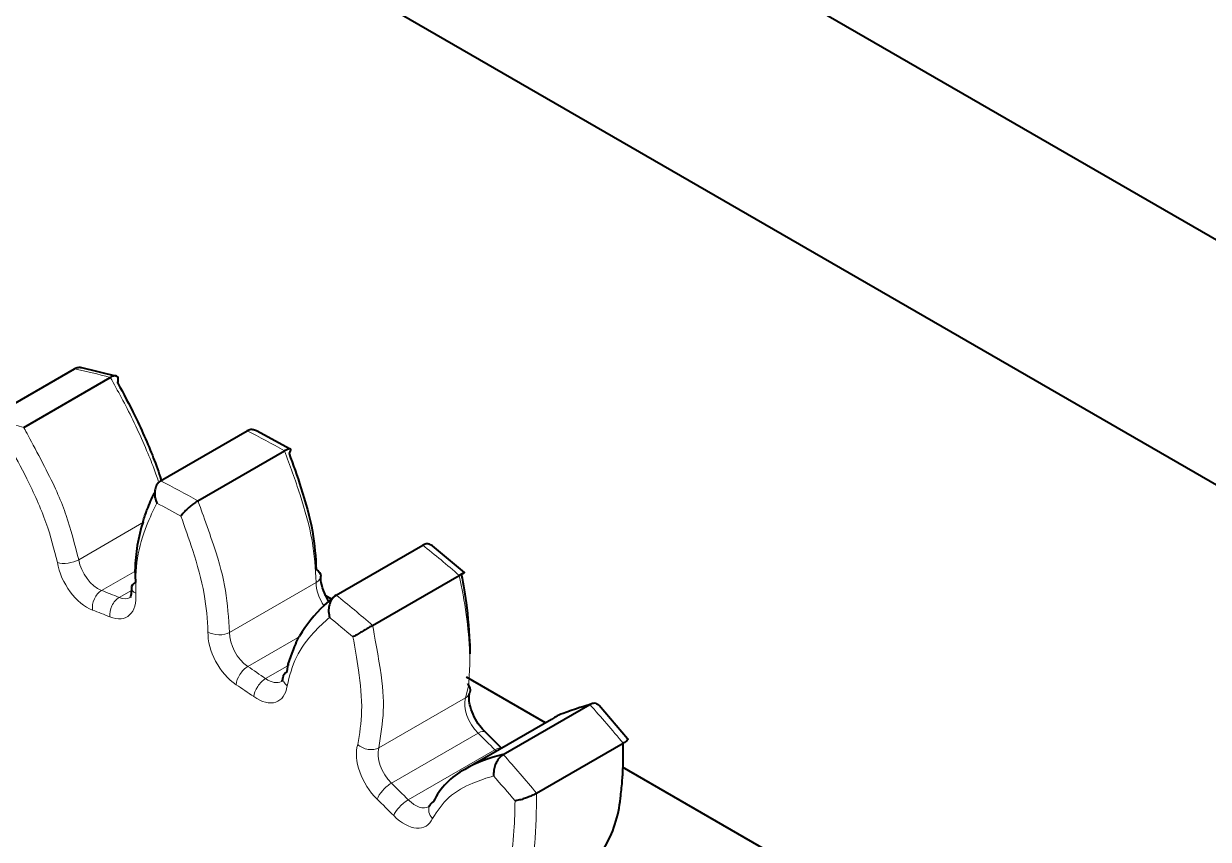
# Model space of a CAD drawing. Header units: inches. Extents: x 0 to 11, y 0 to 8.5.
# Drawn here: x 7.1905 to 7.4484, y 6.3071 to 6.4847 of the extents above; entities that cross this region are included whole.
import ezdxf

# ---------------------------------------------------------------- set-up
doc = ezdxf.new("R2010")
doc.units = ezdxf.units.IN
doc.header["$LTSCALE"] = 0.5
doc.header["$MEASUREMENT"] = 0
doc.layers.add('TANGENT_LINES', color=7, linetype='Continuous', lineweight=15)
doc.layers.add('Visible', color=7, linetype='Continuous', lineweight=40)

msp = doc.modelspace()

# ---------------------------------------------------------------- linework, layer by layer
at = {"layer": 'TANGENT_LINES'}
for p, q in [((7.216587683999748, 6.376126117027582), (7.202464797780556, 6.367972264967177)), ((7.207408246356282, 6.361270728287614), (7.215015081584434, 6.365662536600418)), ((7.254169214289487, 6.363044497400998), (7.235313033457845, 6.352157876455451)), ((7.213915606944238, 6.361302137530123), (7.211258572321321, 6.359768097894145)), ((7.239272545588952, 6.344725717694506), (7.2505988432719, 6.351264958630495)), ((7.248324973451902, 6.345058755334764), (7.243157050889225, 6.342075053888638)), ((7.286664001510836, 6.337902415662167), (7.287356575356437, 6.340754892920384)), ((7.286664001510836, 6.337902415662167), (7.267807820679195, 6.32701579471662)), ((7.270534605656419, 6.319320003742811), (7.28939078648806, 6.330206624688357)), ((7.29306539336934, 6.326574478425472), (7.274209212537699, 6.315687857479926))]:
    msp.add_line(p, q, dxfattribs=at)
msp.add_arc((7.187028679691146, 6.342655670230131), 0.1006788875085992, 2.755001986902014, 12.5637560055646, dxfattribs=at)
for centre, major_axis, ratio, start_param, end_param in [((7.248544070757598, 6.21459396001091), (0.1079999990067959, -0.1870614877908653), 0.5773502727292964, 2.615834065758973, 2.669139410527728), ((7.248544070757598, 6.21459396001091), (0.1079999990067959, -0.1870614877908653), 0.5773502727292964, 2.36450665347179, 2.417811998240539), ((7.227330867322001, 6.202346511447169), (0.1063333323554564, -0.184174736436068), 0.5773502727292964, 2.373708361065249, 2.408610290647076), ((7.248544070757598, 6.21459396001091), (0.1079999990067959, -0.1870614877908653), 0.5773502727292964, 2.113179241184607, 2.166484585953361), ((7.206657971341293, 6.366576732122046), (0.003030782360447963, -0.005249469099347232), 0.5773502727292957, 10.41887014974045, 11.95692435194029), ((7.207820832348313, 6.358352887746462), (0.00116234288272025, 0.003124111095031785), 0.6694987070762553, 0.6805158609907143, 2.251312187785981), ((7.217239112890562, 6.36207395973896), (-0.003319115296063764, -0.0003075463583700335), 0.5088453260950866, 12.5490223104026, 13.30148020023593), ((7.211599855980666, 6.35687808384176), (0.001260217783411208, 0.003085929722058696), 0.6548631008844674, 0.7013900292685933, 2.272186356063576), ((7.210637958418822, 6.365023500109324), (0.003030782360447963, -0.005249469099347232), 0.5773502727292957, 11.92627763359816, 12.5541874773039), ((7.227330867321999, 6.202346511447183), (0.0883333325209826, -0.1529978218042435), 0.5773502727292962, 2.501499672828645, 2.532146391170873), ((7.227330867322001, 6.202346511447169), (0.1063333323554564, -0.184174736436068), 0.5773502727292964, 2.122380948778065, 2.157282878359893), ((7.239595312317636, 6.349474562343158), (0.003030782360447963, -0.005249469099347232), 0.5773502727292957, 10.16754273745309, 11.70559693965317), ((7.239095051965563, 6.342114266238411), (0.001844933575374557, 0.002776208063810559), 0.5322340697748671, 0.8203494206031295, 2.391145747398322), ((7.242907621982498, 6.339512688799318), (0.001911971735843497, 0.002730471606233385), 0.5130110421056205, 0.8330756504179557, 2.403871977212884), ((7.243610629731814, 6.346734636479732), (0.003030782360447963, -0.005249469099347232), 0.5773502727292957, 11.67495022131084, 12.55341028307133), ((7.250189969265709, 6.341875018010578), (-0.003305505633712856, 0.0004298181203761686), 0.6516593566010077, 0.009510390863344218, 0.8651027871542937), ((7.227330867322003, 6.202346511447181), (0.0883333325209826, -0.1529978218042435), 0.5773502727292962, 2.250172260541464, 2.280818978883691), ((7.248544070757598, 6.21459396001091), (0.1079999990067959, -0.1870614877908653), 0.5773502727292964, 1.861851828897418, 1.915157173666177), ((7.288634365826385, 6.328065649416553), (0.002319150521106515, 0.002394295715145163), 0.3615272084495457, 0.002869181284292318, 0.9030291361374329), ((7.248544070757601, 6.214593960010919), (0.08999999917232204, -0.1558845731590408), 0.5773502727292962, 1.998844848254289, 2.029491566596511), ((7.271910133508159, 6.323213301831379), (0.003030782360447963, -0.005249469099347232), 0.5773502727292957, 9.91621532516633, 11.45426952736597), ((7.292240924432086, 6.324500765121499), (0.002366967477402074, 0.002347035592408429), 0.3389246128286411, 0.1320710766845464, 0.9100942849835612), ((7.269778184994744, 6.317179028471006), (0.002319150521106516, 0.002394295715145163), 0.3615272084495459, 0.9030291361374544, 2.473825462932755), ((7.227330867322001, 6.202346511447169), (0.1063333323554564, -0.184174736436068), 0.5773502727292964, 1.871053536490885, 1.905955466072712), ((7.227330867322006, 6.202346511447179), (0.0883333325209826, -0.1529978218042435), 0.5773502727292962, 1.998844848254278, 2.029491566596511), ((7.273384743600444, 6.313614144175952), (0.002366967477402073, 0.002347035592408428), 0.3389246128286411, 0.9100942849831188, 2.480890611778249), ((7.275708484098548, 6.31945884173599), (0.003030782360447963, -0.005249469099347232), 0.5773502727292957, 11.42362280902389, 12.5637253360217), ((7.281852604594565, 6.312994492868889), (-0.003041757641710872, 0.001363386064254959), 0.7535272330962066, 12.56525133913976, 13.63847838135211)]:
    msp.add_ellipse(centre, major_axis=major_axis, ratio=ratio, start_param=start_param, end_param=end_param, dxfattribs=at)
at = {"layer": 'TANGENT_LINES', "extrusion": (0, 0, -1)}
for centre, major_axis, ratio, start_param, end_param in [((7.229687889925957, 6.203707339065363), (-0.1079999990067959, 0.1870614877908653), 0.5773502727292964, 0.4724532430620621, 0.5257585878308167), ((7.229687889925957, 6.203707339065363), (-0.1079999990067959, 0.1870614877908653), 0.5773502727292964, 0.7237806553492492, 0.7770860001180017), ((7.200158917085142, 6.368739686634989), (0.00328841753506754, 0.0005453633891007365), 0.4452062717137925, 0.870066477962402, 2.440862804757157), ((7.204300948737338, 6.365215904503852), (-0.004697449011787407, 0.00813622045414454), 0.5773502727292962, 10.03422422318832, 11.57227842538826), ((7.258451493149277, 6.360361183288705), (-0.003030782360447963, 0.005249469099347232), 0.5773502727292957, 10.8483330264937, 11.8236058376752), ((7.251814333430838, 6.364520086742018), (0.003330960869501538, -0.0001257409915686678), 0.6014325906848367, 12.56628360982381, 13.32952363857228), ((7.229687889925955, 6.203707339065376), (-0.08999999917232204, 0.1558845731590408), 0.5773502727292962, 0.6094462624189155, 0.6400929807611438), ((7.208280935814867, 6.363662672491131), (-0.004697449011787407, 0.00813622045414454), 0.5773502727292962, 2.243631432151019, 3.781685634350929), ((7.229687889925957, 6.203707339065363), (-0.1079999990067959, 0.1870614877908653), 0.5773502727292964, 0.975108067636431, 1.028413412405184), ((7.23723828971368, 6.348113734724965), (-0.004697449011787407, 0.00813622045414454), 0.5773502727292962, 10.28555163547548, 11.82360583767539), ((7.232958152599196, 6.353633465796471), (0.003330960869501538, -0.0001257409915686846), 0.6014325906848335, 0.7631530242127238, 2.333949351007805), ((7.229687889925958, 6.203707339065375), (-0.08999999917232204, 0.1558845731590408), 0.5773502727292962, 0.8607736747060983, 0.8914203930483314), ((7.241253607127859, 6.345373808861538), (-0.004697449011787407, 0.00813622045414454), 0.5773502727292962, 8.778144151617798, 10.31619835381781), ((7.2907663143398, 6.334099922776926), (-0.003030782360447963, 0.005249469099347232), 0.5773502727292957, 10.53687904776244, 12.07493324996235), ((7.284408086313948, 6.339993455971261), (0.003184815237870606, -0.0009839019319720387), 0.7198686880688139, 12.53739471711147, 13.15485193869554), ((7.269553110904203, 6.321852474213186), (-0.004697449011787407, 0.00813622045414454), 0.5773502727292962, 10.53687904776275, 12.07493324996258), ((7.265551905482306, 6.329106835025713), (0.003184815237870596, -0.0009839019319720758), 0.7198686880688059, 0.5884813243359129, 2.15927765113081), ((7.294564664930189, 6.330345462681537), (-0.003030782360447963, 0.005249469099347232), 0.5773502727292957, 10.49404392739043, 10.5675257661048), ((7.229687889925957, 6.203707339065363), (-0.1079999990067959, 0.1870614877908653), 0.5773502727292964, 1.226435479923615, 1.279740824692372), ((7.229687889925961, 6.203707339065373), (-0.08999999917232204, 0.1558845731590408), 0.5773502727292962, 1.11210108699328, 1.142747805335511), ((7.273351461494593, 6.318098014117797), (-0.004697449011787407, 0.00813622045414454), 0.5773502727292962, 9.02947156390505, 10.56752576610485)]:
    msp.add_ellipse(centre, major_axis=major_axis, ratio=ratio, start_param=start_param, end_param=end_param, dxfattribs=at)
at = {"layer": 'TANGENT_LINES'}
for points, knots in [([(7.219769728941323, 6.385163924502242), (7.21945790668717, 6.386102687607706), (7.218596406728053, 6.388696294594403), (7.214251542037333, 6.398850344915037), (7.210962321229091, 6.404757323684314), (7.209332059164642, 6.40768504546539)], [0, 0, 0, 0, 0.2224649182623427, 0.6146242464601666, 1, 1, 1, 1]), ([(7.190475878333, 6.396798424519843), (7.190475938016814, 6.396798325924047), (7.190482887242633, 6.396786846019946), (7.196252539167137, 6.386196778634777), (7.199860389959736, 6.37803020283911), (7.201609073206184, 6.371276979588185), (7.202464797780556, 6.367972264967178)], [0, 0, 0, 0, 0.002886198748934069, 0.3360516991192979, 0.6750944584554435, 1, 1, 1, 1]), ([(7.197801894481187, 6.367378859016797), (7.197096390912297, 6.370230495598531), (7.195635286726409, 6.376136260402474), (7.191270907432761, 6.385575059143009), (7.188630766641977, 6.390495857703819), (7.187388277128933, 6.392811658675097)], [0, 0, 0, 0, 0.3307842401330626, 0.685057112673242, 1, 1, 1, 1]), ([(7.254169214289487, 6.363044497400999), (7.253983999808457, 6.366039530035417), (7.253601992171976, 6.372216829626131), (7.250749404913619, 6.382176082094719), (7.248430224711657, 6.388521863326), (7.247274527984922, 6.391684100823272)], [0, 0, 0, 0, 0.3207267514827485, 0.6615037204929046, 1, 1, 1, 1]), ([(7.228418347153281, 6.380797479877725), (7.228418390768379, 6.380797376311686), (7.228423446118934, 6.380785372151301), (7.232421309024301, 6.369843624660279), (7.234622473730344, 6.361667886593298), (7.235087545668141, 6.355263170727116), (7.235313033457845, 6.352157876455451)], [0, 0, 0, 0, 0.00293707009362047, 0.3404307130780468, 0.6802111489038252, 1, 1, 1, 1]), ([(7.219452292031987, 6.38029833804524), (7.218703248382068, 6.378747958483038), (7.217078426833682, 6.375384883285594), (7.214837346619396, 6.368259556471548), (7.214867102462047, 6.363240964354342), (7.214882090286607, 6.360713132120767)], [0, 0, 0, 0, 0.2979922717602575, 0.646403269638275, 1, 1, 1, 1]), ([(7.230601129995241, 6.352272638178278), (7.230440378838856, 6.354946377637861), (7.230104342203503, 6.360535602823002), (7.227366101743415, 6.370019961109479), (7.22555437454298, 6.375085585822846), (7.224697301732331, 6.377481978176911)], [0, 0, 0, 0, 0.3257995971706119, 0.681056378656381, 1, 1, 1, 1]), ([(7.257045948826084, 6.355408282457099), (7.25589692585896, 6.354372678168764), (7.253420671860433, 6.352140852232074), (7.249412189866824, 6.346911641783027), (7.248361293977482, 6.342654504347127), (7.247832946661753, 6.340514190392385)], [0, 0, 0, 0, 0.3009321002489904, 0.6485373555167786, 1, 1, 1, 1]), ([(7.26644058601502, 6.353669310396387), (7.266440611199187, 6.353669208346991), (7.266443517296631, 6.353657432476682), (7.2684424266311, 6.343051462887723), (7.26910737491175, 6.335356768002491), (7.268229844977967, 6.329724487677534), (7.267807820679195, 6.327015794716621)], [0, 0, 0, 0, 0.002985196111702138, 0.3444732044609781, 0.6847421089998771, 1, 1, 1, 1]), ([(7.263194882878351, 6.32774600740752), (7.263593850321837, 6.330071355892894), (7.264434716121089, 6.334972272107031), (7.263473222412874, 6.343929387752965), (7.262591161044336, 6.34882186406871), (7.262171802947304, 6.351147892200906)], [0, 0, 0, 0, 0.3213933828119445, 0.6773703171144316, 1, 1, 1, 1]), ([(7.287356575356437, 6.340754892920384), (7.287481895664977, 6.342711763083921), (7.287677064682503, 6.345759317240925), (7.287613832138822, 6.347037417087317), (7.287591201950905, 6.347494834075727)], [0, 0, 0, 0, 0.6421116944023143, 1, 1, 1, 1]), ([(7.292772497764854, 6.320900792874588), (7.291303509808928, 6.320442141353612), (7.288182938254805, 6.319467827790429), (7.282677379183746, 6.316545191142153), (7.280548333055709, 6.313258726120273), (7.27949558199061, 6.311633665250697)], [0, 0, 0, 0, 0.3101730734751417, 0.6589007527505043, 1, 1, 1, 1]), ([(7.302153517814522, 6.317118478734769), (7.302153523364672, 6.317118384355733), (7.302154161291762, 6.317107536552081), (7.302055464134313, 6.307487864389162), (7.301133315722601, 6.3007209628712), (7.298952412173485, 6.29626225866443), (7.29790739245602, 6.294125789212443)], [0, 0, 0, 0, 0.003020031627431453, 0.3471185052100605, 0.6871599225469067, 1, 1, 1, 1]), ([(7.293535167765433, 6.295340065118489), (7.294472425949441, 6.297163634086909), (7.296455135537683, 6.301021277306464), (7.297325433191323, 6.308933283819909), (7.2974145727713, 6.313354009047568), (7.297457120040941, 6.315464068218946)], [0, 0, 0, 0, 0.3190777791466545, 0.6749885814851877, 1, 1, 1, 1])]:
    msp.add_open_spline(points, degree=3, knots=knots, dxfattribs=at)
at = {"layer": 'Visible'}
for p, q in [((7.468228917260429, 6.373789286981011), (6.972024402446573, 6.660273093669097)), ((7.525252946098342, 6.394234544699498), (7.112630468865768, 6.63246224008232)), ((7.182666590746012, 6.39865258626519), (7.201522771577654, 6.409539207210736)), ((7.210855600829217, 6.407909928517566), (7.202866755321712, 6.40980661345131)), ((7.190475878333, 6.396798424519842), (7.209332059164642, 6.40768504546539)), ((7.220282691365427, 6.385166000771391), (7.239138872197069, 6.396052621716938)), ((7.248526582348446, 6.392083954952673), (7.241178265701198, 6.396028992795402)), ((7.228418347153281, 6.380797479877724), (7.247274527984922, 6.391684100823271)), ((7.258489755200301, 6.360277700204328), (7.277345936031942, 6.371164321149876)), ((7.286417961103499, 6.365186940172263), (7.279465127418502, 6.370965442194779)), ((7.214897006783443, 6.363120464035172), (7.214710771069494, 6.365838939397974)), ((7.26644058601502, 6.353669310396386), (7.285296766846661, 6.364555931341933)), ((7.285742028986856, 6.36475616838284), (7.286197301618738, 6.365032433947185)), ((7.286423409632625, 6.365182216454026), (7.286292323696315, 6.365118935357549)), ((7.213919997594498, 6.36176641338059), (7.213908686816247, 6.360570389812128)), ((7.255868816548911, 6.358022111042609), (7.258489755200301, 6.360277700204329)), ((7.256933292012974, 6.358833755697048), (7.256234429829222, 6.36007737471182)), ((7.257511361179215, 6.359364358893475), (7.256258196977273, 6.360087873573935)), ((7.247855603153067, 6.343599222790758), (7.248079519317177, 6.345254273488377)), ((7.304083321037592, 6.332476025662252), (7.286889811023772, 6.342402703175327)), ((7.294887091914137, 6.325551508021396), (7.313743272745779, 6.336438128966942)), ((7.321950152892448, 6.328989713926532), (7.315732728001913, 6.336205060657393)), ((7.305353735473741, 6.333209499769951), (7.286497554642099, 6.322322878824404)), ((7.294507808835121, 6.326948678170631), (7.290953516347492, 6.330459945131699)), ((7.302153517814522, 6.317118478734768), (7.321009698646163, 6.328005099680316)), ((7.320961743156332, 6.322726382387388), (7.321009698646163, 6.328005099680317)), ((7.444658691220877, 6.251314798840682), (7.320865103440273, 6.322787059193387)), ((7.278810846952855, 6.314357878933145), (7.278711758752268, 6.314189831448857))]:
    msp.add_line(p, q, dxfattribs=at)
at = {"layer": 'Visible', "flags": 128}
for points in [[(7.286292323696315, 6.365118935357549), (7.286292323696315, 6.365118935357549), (7.285912545126933, 6.364908299547826), (7.285296766846661, 6.364555931341934)], [(7.213908686816247, 6.360570389812128), (7.213908686816247, 6.360570389812128), (7.213713420786961, 6.359866483315034), (7.213641233072542, 6.359754489822191)]]:
    msp.add_lwpolyline(points, dxfattribs=at)
at = {"layer": 'Visible'}
for centre, radius, start, end in [((7.252378039594768, 6.364873879734111), 0.03767962922203255, 162.4305036077089, 178.5323663214497), ((7.277110893382845, 6.335598967912879), 0.03088726559660331, 133.4506291563251, 149.3632802305714), ((7.301476384701511, 6.295914909698057), 0.03036028227168933, 102.5350383074397, 119.5600203831516), ((7.294072069123588, 6.308146447176534), 0.01607313761247888, 118.1114630317514, 153.6201738542558), ((7.294410279952801, 6.318494836537327), 0.02610451194695215, 328.903650247739, 354.6987636875364)]:
    msp.add_arc(centre, radius, start, end, dxfattribs=at)
at = {"layer": 'Visible', "extrusion": (0, 0, -1)}
for centre, major_axis, ratio, start_param, end_param in [((7.251814333430838, 6.364520086742018), (0.003330960869501538, -0.0001257409915686678), 0.6014325906848367, 11.75872731177719, 12.56628360982381), ((7.284408086313948, 6.339993455971261), (0.003184815237870606, -0.0009839019319720387), 0.7198686880688139, 11.74062731542673, 12.53739471711147)]:
    msp.add_ellipse(centre, major_axis=major_axis, ratio=ratio, start_param=start_param, end_param=end_param, dxfattribs=at)
at = {"layer": 'Visible'}
for centre, major_axis, ratio, start_param, end_param in [((7.217239112890562, 6.36207395973896), (-0.003319115296063764, -0.0003075463583700335), 0.5088453260950866, 11.7306838734407, 12.5490223104026), ((7.250189969265709, 6.341875018010578), (-0.003305505633712856, 0.0004298181203761686), 0.6516593566010077, 11.86067707471876, 12.57588100522251), ((7.281852604594565, 6.312994492868889), (-0.003041757641710872, 0.001363386064254959), 0.7535272330962066, 12.06768205455711, 12.56525133913976)]:
    msp.add_ellipse(centre, major_axis=major_axis, ratio=ratio, start_param=start_param, end_param=end_param, dxfattribs=at)
for points, knots in [([(7.203131827423656, 6.409752410797691), (7.202857666963307, 6.409791544139765), (7.20230630443733, 6.409870244979075), (7.201784907963146, 6.409649958206029), (7.201522771577654, 6.409539207210737)], [0, 0, 0, 0, 0.4972417373890339, 1, 1, 1, 1]), ([(7.210524172157741, 6.407998288866037), (7.210353294639682, 6.40800581915579), (7.20998093955007, 6.408022228229071), (7.20955988663619, 6.407803433227178), (7.209332059164642, 6.40768504546539)], [0, 0, 0, 0, 0.4589101178565722, 1, 1, 1, 1]), ([(7.210958503168485, 6.406419934857031), (7.210960626913407, 6.406425730695575), (7.210973600068717, 6.406461135283386), (7.211118713469614, 6.407311326833046), (7.21100546574966, 6.407770099300775), (7.21053696797737, 6.407998168762291), (7.21052545149078, 6.407998276857999), (7.210524172157741, 6.407998288866037)], [0, 0, 0, 0, 0.06913134463007083, 0.4222972643317195, 0.7101132974600013, 0.9677973283395613, 1, 1, 1, 1]), ([(7.210958503168485, 6.406419934857031), (7.212188964961666, 6.404162563300654), (7.214803548294221, 6.399365920219663), (7.21897878252829, 6.389830717603521), (7.220054335851826, 6.386403792800353), (7.220493495152389, 6.385004544741974)], [0, 0, 0, 0, 0.3446932052845366, 0.7324316076906133, 1, 1, 1, 1]), ([(7.241177159436464, 6.396029509616161), (7.241040103843933, 6.396095209981564), (7.240725998843895, 6.396245782555043), (7.239883380959536, 6.396377448447043), (7.239386586462968, 6.396160698638325), (7.239138872197069, 6.396052621716939)], [0, 0, 0, 0, 0.2796006047861547, 0.6407906919807234, 1, 1, 1, 1]), ([(7.248544388978103, 6.392073847491312), (7.248490862682763, 6.392092170798191), (7.2483524285766, 6.392139560041063), (7.247878908467369, 6.392012023869336), (7.24749002416126, 6.391801024126741), (7.247274527984922, 6.391684100823272)], [0, 0, 0, 0, 0.2194041057047033, 0.5674409384922214, 1, 1, 1, 1]), ([(7.248267527771882, 6.391090254358845), (7.248271345145747, 6.391095049460258), (7.248293388052553, 6.391122738121975), (7.248453834113055, 6.391412850261954), (7.248586494246623, 6.391652721001808)], [0, 0, 0, 0, 0.1731792407166279, 1, 1, 1, 1]), ([(7.248267527771882, 6.391090254358845), (7.249124600582531, 6.388693862004779), (7.250936327782966, 6.383628237291413), (7.253674568243055, 6.374143879004936), (7.254010604878408, 6.368554653819795), (7.254171356034793, 6.365880914360212)], [0, 0, 0, 0, 0.3189436213436193, 0.6742004028293884, 1, 1, 1, 1]), ([(7.248586494246623, 6.391652721001808), (7.248590710318282, 6.391660085038513), (7.248607109763974, 6.391688729267025), (7.248638876991783, 6.392034543958123), (7.248568180545395, 6.39206395107569), (7.248544388978103, 6.392073847491312)], [0, 0, 0, 0, 0.1867235304603433, 0.7263070091879676, 1, 1, 1, 1]), ([(7.220282691365427, 6.385166000771392), (7.220056326963377, 6.384990683301767), (7.219595458750768, 6.384633744453905), (7.219179171602562, 6.383844196192863), (7.218998081619463, 6.382825468034012), (7.218997795101696, 6.382569392776415), (7.218997691228596, 6.382476556191829)], [0, 0, 0, 0, 0.2664142969599995, 0.5424080806919244, 0.8341063040564813, 1, 1, 1, 1]), ([(7.216456108145067, 6.376247942299127), (7.216734113786071, 6.377117025451743), (7.217339243215338, 6.379008741714152), (7.218375478867065, 6.381321333652264), (7.218935652138322, 6.382571485766696)], [0, 0, 0, 0, 0.4594151722884638, 1, 1, 1, 1]), ([(7.218997691228596, 6.382476556191829), (7.218991995030928, 6.382235305734152), (7.218979206935488, 6.381693692879951), (7.219422676954103, 6.380355116377325), (7.21944834655856, 6.380305902347496), (7.219452292031987, 6.38029833804524)], [0, 0, 0, 0, 0.4046714316315886, 0.9084967183482324, 1, 1, 1, 1]), ([(7.228418347153281, 6.380797479877725), (7.228163503040635, 6.38063869328585), (7.227641564525127, 6.380313487271926), (7.226855488029465, 6.379706243494558), (7.226055718280239, 6.378997216070677), (7.225382403329532, 6.378354758177611), (7.224721422734803, 6.377518911405564), (7.224700339584534, 6.377486629629113), (7.224697301732331, 6.377481978176911)], [0, 0, 0, 0, 0.1849193205865969, 0.3787276648216668, 0.5766120873686135, 0.776774305627049, 0.96783561000778, 1, 1, 1, 1]), ([(7.279468075330182, 6.37096302774901), (7.279261970338441, 6.371101478590885), (7.278849473009169, 6.371378573298912), (7.278072074404001, 6.371479275838077), (7.27759019408099, 6.37127026544457), (7.277345936031942, 6.371164321149876)], [0, 0, 0, 0, 0.3299510049792461, 0.6603620183799523, 1, 1, 1, 1]), ([(7.256234429829222, 6.36007737471182), (7.256196713483922, 6.360151219715441), (7.256060932552271, 6.360417065817697), (7.255240466462917, 6.362461231352447), (7.25513232249029, 6.364038392927004), (7.255142292012181, 6.364311961492384), (7.255145294300339, 6.364394345750449)], [0, 0, 0, 0, 0.1477598601931655, 0.5319436790104074, 0.859046405116622, 1, 1, 1, 1]), ([(7.285742028986856, 6.36475616838284), (7.286175770352622, 6.362582863511159), (7.287088084924314, 6.358011619309762), (7.287671325734669, 6.348780726982642), (7.287632223564763, 6.347742008193931), (7.287621993769427, 6.347470261622187)], [0, 0, 0, 0, 0.4009151371064953, 0.8432691702078161, 1, 1, 1, 1]), ([(7.286197301618738, 6.365032433947185), (7.286213947737298, 6.365042390711514), (7.286255955743495, 6.365067517519069), (7.286425442774359, 6.365180252871953), (7.286423490801518, 6.365182138062156), (7.286423409632625, 6.365182216454026)], [0, 0, 0, 0, 0.3861457085640421, 0.9744740949071415, 1, 1, 1, 1]), ([(7.258489755200301, 6.360277700204329), (7.258257474633048, 6.360104468692167), (7.257782426291095, 6.359750184459094), (7.25728285838751, 6.35892286822386), (7.256958313797019, 6.357885239367738), (7.256790778261126, 6.35684917723639), (7.257026240940115, 6.355468706071923), (7.257043343232924, 6.355416271104777), (7.257045948826084, 6.355408282457099)], [0, 0, 0, 0, 0.1737919894376925, 0.3554304925430409, 0.5463483299740562, 0.7499686671852639, 0.9619068660686106, 1, 1, 1, 1]), ([(7.26644058601502, 6.353669310396387), (7.266180300953501, 6.353518345375275), (7.265647358778162, 6.35320923955767), (7.264791348635526, 6.35270596710971), (7.263876111979082, 6.352164110141607), (7.263089409465303, 6.351696638507518), (7.262207648851883, 6.351169410693761), (7.262176277907903, 6.351150578544265), (7.262171802947304, 6.351147892200906)], [0, 0, 0, 0, 0.1862922014171383, 0.3814393745557047, 0.5801208181264003, 0.7799928462983818, 0.9686167128051973, 1, 1, 1, 1]), ([(7.248079519317177, 6.345254273488377), (7.248855058946248, 6.347406895025483), (7.249943146129469, 6.3504270371524), (7.250402935555073, 6.351135420877601), (7.250535007748012, 6.35133890052898)], [0, 0, 0, 0, 0.7127550448438777, 1, 1, 1, 1]), ([(7.246884463631996, 6.342304836130954), (7.246826837629046, 6.342036925822715), (7.246739692049799, 6.341631775407922), (7.246645732213947, 6.341507666632314), (7.246613904385534, 6.341465626192599)], [0, 0, 0, 0, 0.66126134506588, 1, 1, 1, 1]), ([(7.290953516347492, 6.330459945131699), (7.290556241338077, 6.330881912744259), (7.289707721985653, 6.331783171763498), (7.288497506557147, 6.333745801218128), (7.287704510743016, 6.335868945676054), (7.287404180397376, 6.337485745100095), (7.287504621128838, 6.338730522060945), (7.287571507549879, 6.338941933036985), (7.287592901551818, 6.339009554039289)], [0, 0, 0, 0, 0.184290538177335, 0.3936167249554643, 0.6012494660222707, 0.7810209372128148, 0.9299583021338852, 1, 1, 1, 1]), ([(7.313743272745779, 6.336438128966943), (7.313743215352235, 6.336438122005916), (7.313736578069428, 6.336437316997136), (7.307372671042259, 6.334516669533704), (7.305936891050076, 6.333587014856704), (7.305354774654381, 6.333210099707612)], [0, 0, 0, 0, 0.005159371874975054, 0.5966561423833557, 1, 1, 1, 1]), ([(7.315732313491318, 6.33620544628271), (7.315717225166186, 6.336224842240492), (7.315662831963277, 6.336294764399383), (7.315095591052797, 6.336722523575531), (7.314445348065322, 6.336746271540743), (7.313982981733165, 6.336543337827417), (7.313743272745779, 6.336438128966943)], [0, 0, 0, 0, 0.1115221345895799, 0.4020357489936499, 0.6899916902820992, 1, 1, 1, 1]), ([(7.321957187741793, 6.3289812248251), (7.321965055260033, 6.328974784923685), (7.32199355146446, 6.328951459557083), (7.321958635353743, 6.3286624213942), (7.321595860800776, 6.328377349510767), (7.321219037547362, 6.328138043047377), (7.321009698646163, 6.328005099680317)], [0, 0, 0, 0, 0.08505453767474294, 0.3080681123476058, 0.6156068932759294, 1, 1, 1, 1]), ([(7.294887091914137, 6.325551508021396), (7.29464806774318, 6.325380025378212), (7.294158328601787, 6.325028672784455), (7.293573309694514, 6.324237324706148), (7.293107949504543, 6.323247647732296), (7.292782911865718, 6.322274665240183), (7.292764564611083, 6.320958854884027), (7.29277145933382, 6.320908393054072), (7.292772497764854, 6.320900792874588)], [0, 0, 0, 0, 0.1765090756733059, 0.3616513042265944, 0.554591116517457, 0.7571636183188534, 0.9634258193254566, 1, 1, 1, 1]), ([(7.320403135196256, 6.316082986566587), (7.320542507464207, 6.317257473160077), (7.32081438398337, 6.319548569742886), (7.320913457683078, 6.321685102198519), (7.320961743156333, 6.322726382387388)], [0, 0, 0, 0, 0.5126307648062356, 1, 1, 1, 1]), ([(7.302153517814522, 6.317118478734769), (7.301889008879889, 6.316976083989695), (7.301347306500983, 6.316684465968331), (7.300434344056553, 6.316293115199858), (7.299428811383327, 6.315933820439019), (7.298544790425321, 6.31565092523325), (7.297500763947734, 6.31546777352792), (7.297462611649665, 6.315464534449139), (7.297457120040941, 6.315464068218946)], [0, 0, 0, 0, 0.1851425657026596, 0.3791636317212955, 0.5771499162489051, 0.7772301356652159, 0.9679346987657175, 1, 1, 1, 1])]:
    msp.add_open_spline(points, degree=3, knots=knots, dxfattribs=at)

doc.saveas('drawing.dxf')
